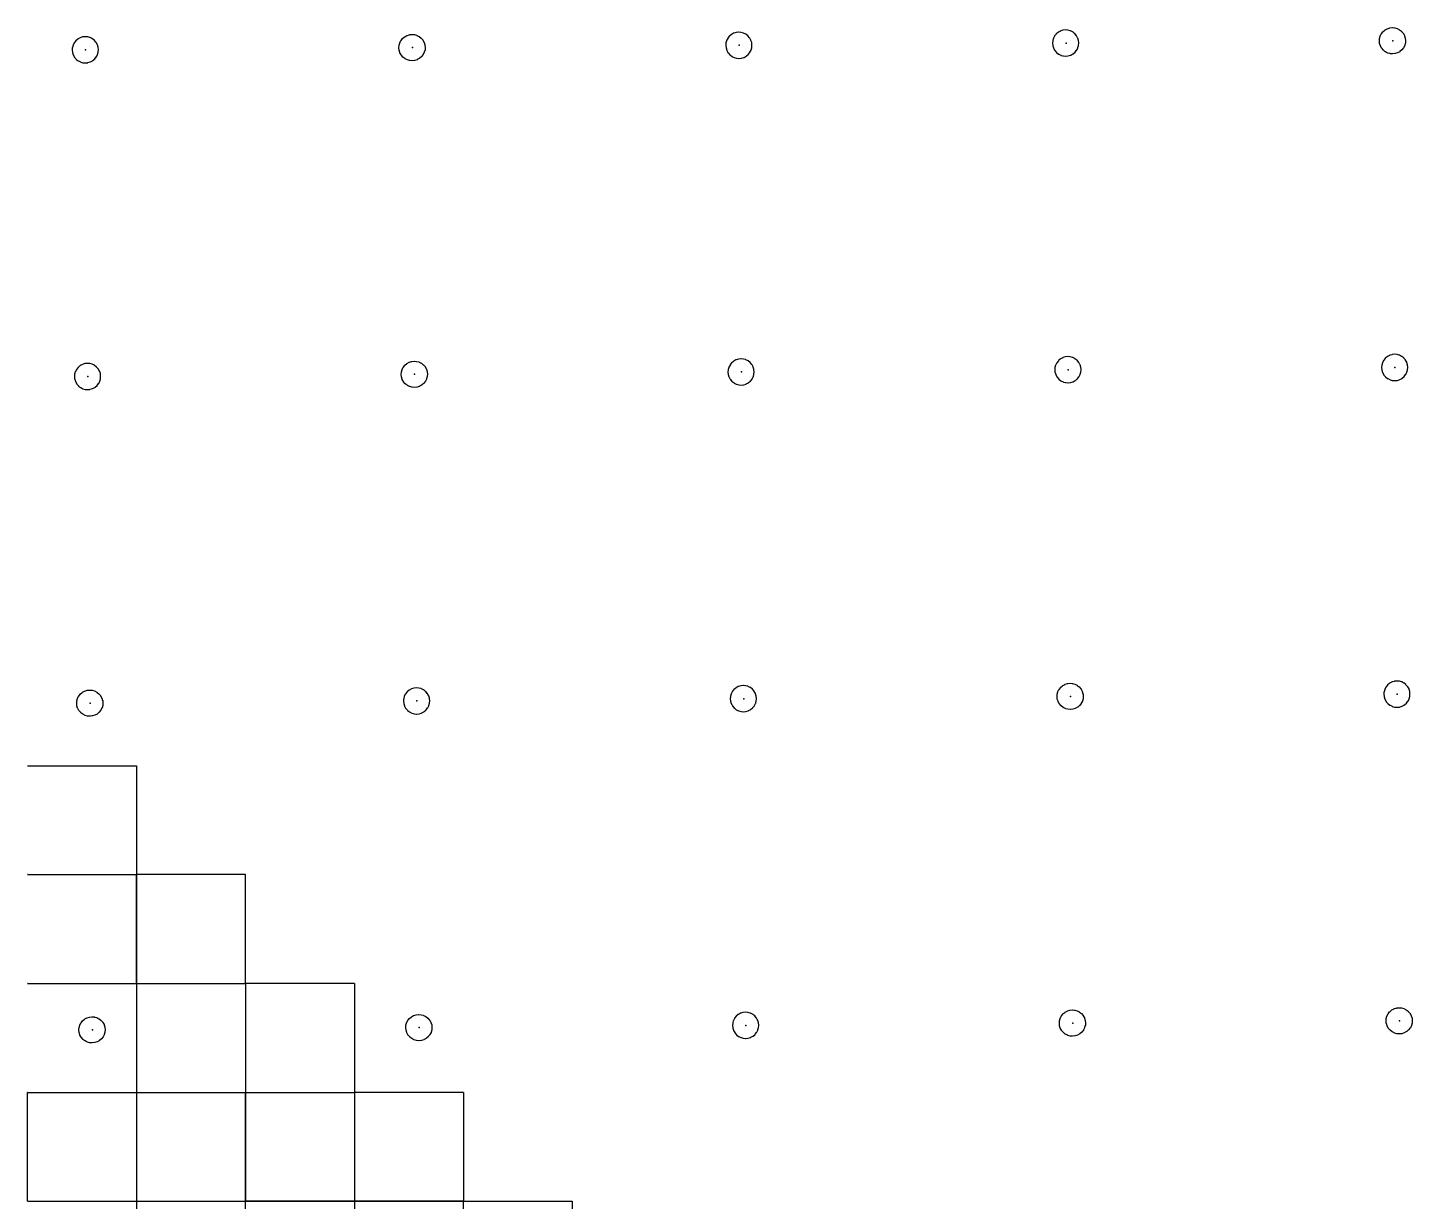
# Model space of a CAD drawing. Header units: metres. Extents: x 0 to 398, y -24 to 612.
# Drawn here: x 225 to 339.4, y 396 to 493 of the extents above; entities that cross this region are included whole.
import ezdxf

# ---------------------------------------------------------------- set-up
doc = ezdxf.new("R2010")
doc.units = ezdxf.units.M
doc.layers.add('LAYER_01_CUT', color=7, linetype='Continuous')
doc.layers.add('LAYER_04_GRID', color=7, linetype='Continuous')

msp = doc.modelspace()

# ---------------------------------------------------------------- linework, layer by layer
at = {"layer": 'LAYER_01_CUT'}
for points in [[(228.69, 491.35), (228.68, 491.17), (228.68, 491.16), (228.68, 491.15), (228.7, 490.96), (228.7, 490.95), (228.7, 490.94), (228.76, 490.76), (228.76, 490.75), (228.77, 490.74), (228.86, 490.56), (228.87, 490.56), (228.88, 490.54), (229.01, 490.39), (229.01, 490.38), (229.17, 490.26), (229.18, 490.25), (229.19, 490.25), (229.37, 490.16), (229.37, 490.16), (229.38, 490.15), (229.57, 490.1), (229.57, 490.1), (229.58, 490.1), (229.76, 490.08), (229.77, 490.08), (229.78, 490.08), (229.97, 490.1), (229.98, 490.11), (229.98, 490.11), (230.17, 490.16), (230.18, 490.17), (230.19, 490.17), (230.36, 490.27), (230.37, 490.27), (230.38, 490.28), (230.54, 490.41), (230.55, 490.42), (230.67, 490.58), (230.68, 490.59), (230.68, 490.6), (230.77, 490.77), (230.77, 490.78), (230.78, 490.79), (230.83, 490.97), (230.83, 490.98), (230.83, 490.99), (230.84, 491.17), (230.84, 491.17), (230.84, 491.18), (230.82, 491.37), (230.82, 491.38), (230.82, 491.39), (230.76, 491.58), (230.76, 491.59), (230.76, 491.59), (230.66, 491.77), (230.66, 491.78), (230.64, 491.79), (230.51, 491.95), (230.51, 491.95), (230.35, 492.08), (230.34, 492.08), (230.33, 492.09), (230.16, 492.18), (230.15, 492.18), (230.14, 492.18), (229.96, 492.23), (229.95, 492.23), (229.94, 492.24), (229.76, 492.25), (229.75, 492.25), (229.74, 492.25), (229.55, 492.23), (229.55, 492.23), (229.54, 492.23), (229.35, 492.17), (229.34, 492.17), (229.33, 492.16), (229.16, 492.07), (229.15, 492.06), (229.14, 492.05), (228.98, 491.92), (228.98, 491.91), (228.85, 491.75), (228.85, 491.75), (228.84, 491.74), (228.75, 491.56), (228.75, 491.55), (228.75, 491.55), (228.7, 491.36), (228.69, 491.35), (228.69, 491.35)], [(255.76, 490.93), (255.76, 490.93), (255.76, 490.94), (255.7, 491.13), (255.7, 491.14), (255.7, 491.15), (255.68, 491.34), (255.68, 491.35), (255.68, 491.35), (255.69, 491.53), (255.69, 491.54), (255.69, 491.55), (255.75, 491.73), (255.75, 491.74), (255.75, 491.75), (255.84, 491.93), (255.84, 491.93), (255.85, 491.94), (255.97, 492.1), (255.98, 492.11), (256.14, 492.24), (256.15, 492.25), (256.16, 492.25), (256.33, 492.35), (256.34, 492.35), (256.35, 492.36), (256.54, 492.41), (256.55, 492.42), (256.55, 492.42), (256.74, 492.44), (256.75, 492.44), (256.76, 492.44), (256.94, 492.42), (256.95, 492.42), (256.96, 492.42), (257.14, 492.37), (257.15, 492.37), (257.15, 492.36), (257.33, 492.27), (257.34, 492.27), (257.35, 492.26), (257.51, 492.14), (257.51, 492.13), (257.64, 491.98), (257.65, 491.96), (257.66, 491.96), (257.76, 491.78), (257.76, 491.77), (257.76, 491.76), (257.82, 491.58), (257.82, 491.57), (257.82, 491.56), (257.84, 491.37), (257.84, 491.36), (257.84, 491.35), (257.83, 491.17), (257.83, 491.17), (257.83, 491.16), (257.77, 490.97), (257.77, 490.97), (257.77, 490.96), (257.68, 490.78), (257.68, 490.77), (257.67, 490.77), (257.55, 490.61), (257.54, 490.6), (257.38, 490.47), (257.37, 490.46), (257.36, 490.45), (257.19, 490.36), (257.18, 490.35), (257.17, 490.35), (256.98, 490.29), (256.97, 490.29), (256.97, 490.29), (256.78, 490.27), (256.77, 490.27), (256.76, 490.27), (256.58, 490.29), (256.57, 490.29), (256.56, 490.29), (256.38, 490.34), (256.37, 490.34), (256.37, 490.34), (256.19, 490.43), (256.18, 490.44), (256.17, 490.44), (256.01, 490.57), (256.01, 490.57), (255.88, 490.73), (255.87, 490.74), (255.86, 490.75), (255.76, 490.93)], [(282.76, 491.13), (282.76, 491.12), (282.76, 491.11), (282.86, 490.94), (282.86, 490.93), (282.88, 490.92), (283.01, 490.76), (283.01, 490.75), (283.17, 490.63), (283.18, 490.62), (283.19, 490.62), (283.36, 490.53), (283.37, 490.53), (283.38, 490.53), (283.56, 490.47), (283.57, 490.47), (283.58, 490.47), (283.76, 490.46), (283.77, 490.46), (283.78, 490.46), (283.97, 490.48), (283.97, 490.48), (283.98, 490.48), (284.17, 490.54), (284.18, 490.54), (284.19, 490.54), (284.36, 490.64), (284.37, 490.65), (284.38, 490.66), (284.54, 490.79), (284.54, 490.79), (284.67, 490.95), (284.67, 490.96), (284.68, 490.97), (284.77, 491.15), (284.77, 491.15), (284.77, 491.16), (284.82, 491.34), (284.83, 491.35), (284.83, 491.36), (284.84, 491.54), (284.84, 491.55), (284.84, 491.56), (284.82, 491.75), (284.82, 491.75), (284.82, 491.76), (284.76, 491.95), (284.76, 491.96), (284.75, 491.97), (284.66, 492.14), (284.65, 492.15), (284.64, 492.16), (284.51, 492.32), (284.51, 492.32), (284.35, 492.45), (284.34, 492.46), (284.33, 492.46), (284.15, 492.55), (284.15, 492.55), (284.14, 492.55), (283.95, 492.61), (283.95, 492.61), (283.94, 492.61), (283.76, 492.62), (283.75, 492.62), (283.74, 492.62), (283.55, 492.6), (283.55, 492.6), (283.54, 492.6), (283.35, 492.54), (283.34, 492.54), (283.33, 492.54), (283.16, 492.44), (283.15, 492.43), (283.14, 492.42), (282.98, 492.29), (282.97, 492.29), (282.85, 492.13), (282.84, 492.12), (282.84, 492.11), (282.75, 491.93), (282.75, 491.93), (282.74, 491.92), (282.69, 491.74), (282.69, 491.73), (282.69, 491.72), (282.68, 491.54), (282.68, 491.53), (282.68, 491.52), (282.7, 491.33), (282.7, 491.33), (282.7, 491.32), (282.76, 491.13)], [(311.38, 490.84), (311.54, 490.97), (311.54, 490.98), (311.67, 491.14), (311.67, 491.15), (311.68, 491.15), (311.77, 491.33), (311.77, 491.34), (311.77, 491.35), (311.82, 491.53), (311.83, 491.54), (311.83, 491.55), (311.84, 491.73), (311.84, 491.73), (311.84, 491.74), (311.82, 491.93), (311.82, 491.94), (311.82, 491.95), (311.76, 492.14), (311.76, 492.14), (311.75, 492.15), (311.66, 492.33), (311.65, 492.34), (311.64, 492.35), (311.51, 492.51), (311.5, 492.51), (311.35, 492.64), (311.34, 492.64), (311.33, 492.65), (311.15, 492.73), (311.15, 492.74), (311.14, 492.74), (310.95, 492.79), (310.95, 492.79), (310.94, 492.79), (310.76, 492.81), (310.75, 492.81), (310.74, 492.81), (310.55, 492.79), (310.54, 492.79), (310.54, 492.79), (310.35, 492.73), (310.34, 492.73), (310.33, 492.72), (310.16, 492.63), (310.15, 492.62), (310.13, 492.61), (309.98, 492.48), (309.97, 492.47), (309.85, 492.31), (309.84, 492.31), (309.84, 492.3), (309.75, 492.12), (309.75, 492.11), (309.74, 492.11), (309.69, 491.92), (309.69, 491.91), (309.69, 491.91), (309.68, 491.73), (309.68, 491.72), (309.68, 491.71), (309.7, 491.52), (309.7, 491.51), (309.7, 491.5), (309.76, 491.32), (309.76, 491.31), (309.76, 491.3), (309.86, 491.12), (309.86, 491.12), (309.88, 491.1), (310.01, 490.95), (310.01, 490.94), (310.17, 490.82), (310.18, 490.81), (310.19, 490.81), (310.36, 490.72), (310.37, 490.71), (310.38, 490.71), (310.56, 490.66), (310.57, 490.66), (310.58, 490.66), (310.76, 490.64), (310.77, 490.64), (310.77, 490.64), (310.96, 490.66), (310.97, 490.66), (310.98, 490.67), (311.17, 490.72), (311.18, 490.73), (311.19, 490.73), (311.36, 490.83), (311.37, 490.83), (311.38, 490.84)], [(337.54, 492.97), (337.55, 492.98), (337.74, 493), (337.75, 493), (337.76, 493), (337.94, 492.98), (337.95, 492.98), (337.95, 492.98), (338.14, 492.93), (338.14, 492.92), (338.15, 492.92), (338.33, 492.83), (338.34, 492.83), (338.34, 492.82), (338.5, 492.7), (338.51, 492.69), (338.64, 492.54), (338.65, 492.52), (338.66, 492.52), (338.75, 492.34), (338.76, 492.33), (338.76, 492.32), (338.82, 492.14), (338.82, 492.13), (338.82, 492.12), (338.84, 491.93), (338.84, 491.92), (338.84, 491.91), (338.83, 491.73), (338.83, 491.73), (338.82, 491.72), (338.77, 491.53), (338.77, 491.53), (338.77, 491.52), (338.68, 491.34), (338.67, 491.33), (338.67, 491.33), (338.54, 491.17), (338.54, 491.16), (338.38, 491.03), (338.37, 491.02), (338.36, 491.01), (338.18, 490.92), (338.18, 490.91), (338.17, 490.91), (337.98, 490.85), (337.97, 490.85), (337.96, 490.85), (337.77, 490.83), (337.77, 490.83), (337.76, 490.83), (337.58, 490.84), (337.57, 490.85), (337.56, 490.85), (337.38, 490.9), (337.37, 490.9), (337.36, 490.9), (337.19, 490.99), (337.18, 491), (337.17, 491), (337.01, 491.13), (337.01, 491.13), (336.87, 491.29), (336.86, 491.3), (336.86, 491.31), (336.76, 491.49), (336.76, 491.49), (336.76, 491.5), (336.7, 491.69), (336.7, 491.7), (336.69, 491.71), (336.68, 491.9), (336.67, 491.91), (336.68, 491.91), (336.69, 492.09), (336.69, 492.1), (336.69, 492.11), (336.74, 492.29), (336.75, 492.3), (336.75, 492.31), (336.84, 492.48), (336.84, 492.49), (336.85, 492.5), (336.97, 492.66), (336.98, 492.67), (337.13, 492.8), (337.15, 492.81), (337.16, 492.81), (337.33, 492.91), (337.34, 492.91), (337.35, 492.91), (337.54, 492.97), (337.54, 492.97)], [(284.55, 463.64), (284.56, 463.65), (284.57, 463.66), (284.73, 463.79), (284.73, 463.79), (284.86, 463.95), (284.86, 463.96), (284.87, 463.97), (284.95, 464.15), (284.96, 464.15), (284.96, 464.16), (285.01, 464.35), (285.01, 464.35), (285.01, 464.36), (285.03, 464.54), (285.03, 464.55), (285.03, 464.56), (285.01, 464.75), (285.01, 464.75), (285.01, 464.76), (284.95, 464.95), (284.95, 464.96), (284.94, 464.97), (284.85, 465.14), (284.84, 465.15), (284.83, 465.16), (284.7, 465.32), (284.69, 465.33), (284.53, 465.45), (284.53, 465.46), (284.52, 465.46), (284.34, 465.55), (284.33, 465.55), (284.32, 465.56), (284.14, 465.61), (284.13, 465.61), (284.13, 465.61), (283.95, 465.62), (283.94, 465.62), (283.93, 465.62), (283.74, 465.6), (283.73, 465.6), (283.72, 465.6), (283.54, 465.54), (283.53, 465.54), (283.52, 465.54), (283.34, 465.44), (283.34, 465.44), (283.32, 465.42), (283.17, 465.29), (283.16, 465.29), (283.04, 465.13), (283.03, 465.12), (283.03, 465.11), (282.94, 464.94), (282.93, 464.93), (282.93, 464.92), (282.88, 464.74), (282.88, 464.73), (282.88, 464.72), (282.86, 464.54), (282.86, 464.53), (282.86, 464.52), (282.88, 464.33), (282.88, 464.33), (282.89, 464.32), (282.94, 464.13), (282.95, 464.12), (282.95, 464.11), (283.05, 463.94), (283.05, 463.93), (283.06, 463.92), (283.19, 463.76), (283.2, 463.76), (283.36, 463.63), (283.37, 463.63), (283.37, 463.62), (283.55, 463.53), (283.56, 463.53), (283.57, 463.53), (283.75, 463.48), (283.76, 463.47), (283.77, 463.47), (283.95, 463.46), (283.95, 463.46), (283.96, 463.46), (284.15, 463.48), (284.16, 463.48), (284.17, 463.48), (284.36, 463.54), (284.36, 463.54), (284.37, 463.55), (284.55, 463.64)], [(312.01, 464.94), (312.01, 464.95), (311.95, 465.14), (311.94, 465.15), (311.94, 465.15), (311.85, 465.33), (311.84, 465.34), (311.83, 465.35), (311.7, 465.51), (311.69, 465.51), (311.53, 465.64), (311.53, 465.64), (311.52, 465.65), (311.34, 465.74), (311.33, 465.74), (311.32, 465.74), (311.14, 465.79), (311.13, 465.79), (311.13, 465.8), (310.95, 465.81), (310.94, 465.81), (310.93, 465.81), (310.74, 465.79), (310.73, 465.79), (310.72, 465.79), (310.54, 465.73), (310.53, 465.73), (310.52, 465.72), (310.34, 465.63), (310.34, 465.62), (310.32, 465.61), (310.17, 465.48), (310.16, 465.47), (310.04, 465.31), (310.03, 465.31), (310.03, 465.3), (309.94, 465.12), (309.93, 465.11), (309.93, 465.11), (309.88, 464.92), (309.88, 464.91), (309.88, 464.91), (309.86, 464.73), (309.86, 464.72), (309.86, 464.71), (309.88, 464.52), (309.88, 464.51), (309.89, 464.5), (309.94, 464.32), (309.95, 464.31), (309.95, 464.3), (310.05, 464.12), (310.05, 464.12), (310.06, 464.1), (310.19, 463.95), (310.2, 463.94), (310.36, 463.82), (310.37, 463.81), (310.37, 463.81), (310.55, 463.72), (310.56, 463.72), (310.57, 463.71), (310.75, 463.66), (310.76, 463.66), (310.77, 463.66), (310.95, 463.64), (310.95, 463.64), (310.96, 463.64), (311.15, 463.66), (311.16, 463.67), (311.17, 463.67), (311.36, 463.72), (311.36, 463.73), (311.37, 463.73), (311.55, 463.83), (311.56, 463.83), (311.57, 463.84), (311.72, 463.97), (311.73, 463.98), (311.86, 464.14), (311.86, 464.15), (311.87, 464.16), (311.95, 464.33), (311.96, 464.34), (311.96, 464.35), (312.01, 464.53), (312.01, 464.54), (312.01, 464.55), (312.03, 464.73), (312.03, 464.73), (312.03, 464.74), (312.01, 464.93), (312.01, 464.94)], [(338.96, 464.53), (339.01, 464.72), (339.01, 464.73), (339.01, 464.73), (339.03, 464.91), (339.03, 464.92), (339.03, 464.93), (339.01, 465.12), (339.01, 465.13), (339, 465.14), (338.95, 465.32), (338.94, 465.33), (338.94, 465.34), (338.84, 465.52), (338.84, 465.52), (338.83, 465.54), (338.7, 465.69), (338.69, 465.7), (338.53, 465.82), (338.52, 465.83), (338.52, 465.83), (338.34, 465.92), (338.33, 465.93), (338.32, 465.93), (338.14, 465.98), (338.13, 465.98), (338.12, 465.98), (337.94, 466), (337.94, 466), (337.93, 466), (337.74, 465.98), (337.73, 465.98), (337.72, 465.97), (337.53, 465.92), (337.53, 465.91), (337.52, 465.91), (337.34, 465.81), (337.33, 465.81), (337.32, 465.8), (337.17, 465.67), (337.16, 465.66), (337.03, 465.5), (337.03, 465.49), (337.03, 465.49), (336.94, 465.31), (336.93, 465.3), (336.93, 465.29), (336.88, 465.11), (336.88, 465.1), (336.88, 465.09), (336.86, 464.91), (336.86, 464.91), (336.86, 464.9), (336.88, 464.71), (336.88, 464.7), (336.88, 464.69), (336.94, 464.5), (336.95, 464.49), (336.95, 464.49), (337.05, 464.31), (337.05, 464.3), (337.06, 464.29), (337.19, 464.13), (337.2, 464.13), (337.36, 464), (337.37, 464), (337.37, 463.99), (337.55, 463.91), (337.56, 463.9), (337.57, 463.9), (337.75, 463.85), (337.76, 463.85), (337.77, 463.85), (337.94, 463.83), (337.95, 463.83), (337.96, 463.83), (338.15, 463.85), (338.16, 463.85), (338.17, 463.85), (338.36, 463.91), (338.36, 463.91), (338.37, 463.92), (338.55, 464.01), (338.56, 464.02), (338.57, 464.03), (338.72, 464.16), (338.73, 464.17), (338.85, 464.33), (338.86, 464.33), (338.86, 464.34), (338.95, 464.52), (338.96, 464.53), (338.96, 464.53)], [(229.06, 463.54), (229.19, 463.39), (229.2, 463.38), (229.36, 463.26), (229.37, 463.25), (229.38, 463.25), (229.55, 463.16), (229.56, 463.16), (229.57, 463.15), (229.75, 463.1), (229.76, 463.1), (229.77, 463.1), (229.95, 463.08), (229.95, 463.08), (229.96, 463.08), (230.15, 463.1), (230.16, 463.11), (230.17, 463.11), (230.36, 463.17), (230.37, 463.17), (230.37, 463.17), (230.55, 463.27), (230.56, 463.27), (230.57, 463.28), (230.73, 463.42), (230.73, 463.42), (230.86, 463.58), (230.86, 463.59), (230.87, 463.6), (230.96, 463.77), (230.96, 463.78), (230.96, 463.79), (231.01, 463.97), (231.01, 463.98), (231.02, 463.99), (231.03, 464.17), (231.03, 464.18), (231.03, 464.18), (231.01, 464.37), (231.01, 464.38), (231.01, 464.39), (230.95, 464.58), (230.95, 464.59), (230.94, 464.59), (230.85, 464.77), (230.84, 464.78), (230.83, 464.79), (230.7, 464.95), (230.69, 464.95), (230.53, 465.08), (230.53, 465.08), (230.52, 465.09), (230.34, 465.18), (230.33, 465.18), (230.33, 465.18), (230.14, 465.23), (230.13, 465.23), (230.13, 465.24), (229.95, 465.25), (229.94, 465.25), (229.93, 465.25), (229.74, 465.23), (229.73, 465.23), (229.72, 465.23), (229.54, 465.17), (229.53, 465.17), (229.52, 465.16), (229.34, 465.07), (229.34, 465.06), (229.32, 465.05), (229.17, 464.92), (229.16, 464.91), (229.04, 464.75), (229.03, 464.75), (229.03, 464.74), (228.94, 464.56), (228.94, 464.55), (228.93, 464.55), (228.88, 464.36), (228.88, 464.35), (228.88, 464.35), (228.86, 464.17), (228.86, 464.16), (228.86, 464.15), (228.88, 463.96), (228.89, 463.95), (228.89, 463.95), (228.94, 463.76), (228.95, 463.75), (228.95, 463.74), (229.05, 463.56), (229.05, 463.56), (229.06, 463.54)], [(255.95, 463.93), (255.95, 463.94), (255.94, 463.94), (255.89, 464.13), (255.88, 464.14), (255.88, 464.15), (255.86, 464.34), (255.86, 464.35), (255.86, 464.35), (255.88, 464.53), (255.88, 464.54), (255.88, 464.55), (255.93, 464.73), (255.94, 464.74), (255.94, 464.75), (256.03, 464.93), (256.03, 464.93), (256.04, 464.94), (256.16, 465.1), (256.17, 465.11), (256.32, 465.24), (256.34, 465.25), (256.34, 465.25), (256.52, 465.35), (256.53, 465.35), (256.54, 465.36), (256.72, 465.41), (256.73, 465.42), (256.74, 465.42), (256.93, 465.44), (256.94, 465.44), (256.95, 465.44), (257.13, 465.42), (257.13, 465.42), (257.14, 465.42), (257.33, 465.37), (257.33, 465.37), (257.34, 465.36), (257.52, 465.27), (257.53, 465.27), (257.53, 465.26), (257.69, 465.14), (257.7, 465.13), (257.83, 464.98), (257.84, 464.96), (257.85, 464.96), (257.94, 464.78), (257.95, 464.77), (257.95, 464.76), (258.01, 464.58), (258.01, 464.57), (258.01, 464.56), (258.03, 464.37), (258.03, 464.36), (258.03, 464.35), (258.02, 464.17), (258.01, 464.17), (258.01, 464.16), (257.96, 463.98), (257.96, 463.97), (257.96, 463.96), (257.87, 463.78), (257.86, 463.77), (257.86, 463.77), (257.73, 463.61), (257.73, 463.6), (257.57, 463.47), (257.56, 463.46), (257.55, 463.45), (257.37, 463.36), (257.37, 463.35), (257.36, 463.35), (257.17, 463.29), (257.16, 463.29), (257.15, 463.29), (256.96, 463.27), (256.95, 463.27), (256.95, 463.27), (256.77, 463.29), (256.76, 463.29), (256.75, 463.29), (256.57, 463.34), (256.56, 463.34), (256.55, 463.35), (256.37, 463.43), (256.37, 463.44), (256.36, 463.44), (256.2, 463.57), (256.19, 463.57), (256.06, 463.73), (256.05, 463.74), (256.05, 463.75), (255.95, 463.93)], [(229.91, 438.23), (229.92, 438.23), (229.93, 438.23), (230.12, 438.25), (230.13, 438.25), (230.13, 438.25), (230.31, 438.24), (230.32, 438.24), (230.33, 438.23), (230.51, 438.18), (230.52, 438.18), (230.53, 438.18), (230.71, 438.09), (230.71, 438.08), (230.72, 438.08), (230.88, 437.95), (230.89, 437.95), (231.02, 437.79), (231.03, 437.78), (231.03, 437.77), (231.13, 437.59), (231.13, 437.59), (231.14, 437.58), (231.19, 437.39), (231.2, 437.38), (231.2, 437.37), (231.22, 437.18), (231.22, 437.18), (231.22, 437.17), (231.2, 436.99), (231.2, 436.98), (231.2, 436.97), (231.15, 436.79), (231.15, 436.78), (231.14, 436.77), (231.05, 436.6), (231.05, 436.59), (231.04, 436.58), (230.92, 436.42), (230.91, 436.42), (230.76, 436.28), (230.74, 436.27), (230.74, 436.27), (230.56, 436.17), (230.55, 436.17), (230.54, 436.17), (230.36, 436.11), (230.35, 436.11), (230.34, 436.11), (230.15, 436.09), (230.14, 436.08), (230.13, 436.09), (229.95, 436.1), (229.95, 436.1), (229.94, 436.1), (229.75, 436.15), (229.75, 436.16), (229.74, 436.16), (229.56, 436.25), (229.55, 436.25), (229.55, 436.26), (229.39, 436.38), (229.38, 436.39), (229.25, 436.54), (229.24, 436.56), (229.23, 436.57), (229.14, 436.74), (229.13, 436.75), (229.13, 436.76), (229.07, 436.95), (229.07, 436.95), (229.07, 436.96), (229.05, 437.15), (229.05, 437.16), (229.05, 437.17), (229.07, 437.35), (229.07, 437.36), (229.07, 437.36), (229.12, 437.55), (229.12, 437.56), (229.13, 437.56), (229.21, 437.74), (229.22, 437.75), (229.22, 437.75), (229.35, 437.91), (229.35, 437.92), (229.51, 438.05), (229.52, 438.06), (229.53, 438.07), (229.71, 438.16), (229.72, 438.17), (229.72, 438.17), (229.91, 438.23)], [(256.22, 437.94), (256.22, 437.93), (256.21, 437.93), (256.12, 437.75), (256.12, 437.74), (256.12, 437.73), (256.07, 437.55), (256.07, 437.54), (256.06, 437.53), (256.05, 437.35), (256.05, 437.35), (256.05, 437.34), (256.07, 437.15), (256.07, 437.14), (256.07, 437.13), (256.13, 436.94), (256.13, 436.94), (256.14, 436.93), (256.23, 436.75), (256.24, 436.74), (256.25, 436.73), (256.38, 436.58), (256.39, 436.57), (256.55, 436.44), (256.55, 436.44), (256.56, 436.44), (256.74, 436.35), (256.75, 436.34), (256.75, 436.34), (256.94, 436.29), (256.95, 436.29), (256.95, 436.29), (257.13, 436.27), (257.14, 436.27), (257.15, 436.27), (257.34, 436.29), (257.35, 436.29), (257.36, 436.29), (257.54, 436.35), (257.55, 436.36), (257.56, 436.36), (257.74, 436.46), (257.74, 436.46), (257.76, 436.47), (257.91, 436.6), (257.92, 436.61), (258.04, 436.77), (258.05, 436.78), (258.05, 436.78), (258.14, 436.96), (258.14, 436.97), (258.15, 436.98), (258.2, 437.16), (258.2, 437.17), (258.2, 437.18), (258.22, 437.35), (258.22, 437.36), (258.22, 437.37), (258.2, 437.56), (258.19, 437.57), (258.19, 437.58), (258.14, 437.77), (258.13, 437.77), (258.13, 437.78), (258.03, 437.96), (258.03, 437.97), (258.02, 437.98), (257.89, 438.13), (257.88, 438.14), (257.72, 438.27), (257.71, 438.27), (257.7, 438.27), (257.53, 438.36), (257.52, 438.37), (257.51, 438.37), (257.33, 438.42), (257.32, 438.42), (257.31, 438.42), (257.13, 438.44), (257.13, 438.44), (257.12, 438.44), (256.93, 438.42), (256.92, 438.42), (256.91, 438.41), (256.72, 438.36), (256.71, 438.35), (256.71, 438.35), (256.53, 438.25), (256.52, 438.25), (256.51, 438.24), (256.35, 438.11), (256.35, 438.1), (256.22, 437.94)], [(285.19, 437.76), (285.19, 437.76), (285.13, 437.95), (285.13, 437.96), (285.13, 437.97), (285.03, 438.14), (285.03, 438.15), (285.02, 438.17), (284.88, 438.32), (284.88, 438.33), (284.72, 438.45), (284.71, 438.46), (284.7, 438.46), (284.53, 438.55), (284.52, 438.55), (284.51, 438.56), (284.33, 438.61), (284.32, 438.61), (284.31, 438.61), (284.13, 438.62), (284.12, 438.62), (284.12, 438.62), (283.93, 438.6), (283.92, 438.6), (283.91, 438.6), (283.72, 438.54), (283.71, 438.54), (283.71, 438.54), (283.53, 438.44), (283.52, 438.44), (283.51, 438.42), (283.35, 438.29), (283.35, 438.29), (283.22, 438.13), (283.22, 438.12), (283.21, 438.11), (283.12, 437.94), (283.12, 437.93), (283.12, 437.92), (283.07, 437.74), (283.07, 437.73), (283.06, 437.72), (283.05, 437.54), (283.05, 437.53), (283.05, 437.53), (283.07, 437.34), (283.07, 437.33), (283.07, 437.32), (283.13, 437.13), (283.13, 437.12), (283.14, 437.11), (283.23, 436.94), (283.24, 436.93), (283.25, 436.92), (283.38, 436.76), (283.39, 436.76), (283.55, 436.63), (283.55, 436.63), (283.56, 436.62), (283.74, 436.53), (283.75, 436.53), (283.75, 436.53), (283.94, 436.48), (283.95, 436.47), (283.95, 436.47), (284.13, 436.46), (284.14, 436.46), (284.15, 436.46), (284.34, 436.48), (284.35, 436.48), (284.35, 436.48), (284.54, 436.54), (284.55, 436.54), (284.56, 436.55), (284.74, 436.64), (284.74, 436.65), (284.76, 436.66), (284.91, 436.79), (284.92, 436.8), (285.04, 436.95), (285.05, 436.96), (285.05, 436.97), (285.14, 437.15), (285.14, 437.15), (285.15, 437.16), (285.2, 437.35), (285.2, 437.35), (285.2, 437.36), (285.22, 437.54), (285.22, 437.55), (285.22, 437.56), (285.2, 437.75), (285.19, 437.76)], [(311.88, 438.51), (312.02, 438.35), (312.03, 438.34), (312.03, 438.33), (312.13, 438.15), (312.13, 438.15), (312.13, 438.14), (312.19, 437.95), (312.19, 437.94), (312.2, 437.93), (312.21, 437.74), (312.22, 437.74), (312.22, 437.73), (312.2, 437.55), (312.2, 437.54), (312.2, 437.53), (312.15, 437.35), (312.14, 437.34), (312.14, 437.33), (312.05, 437.16), (312.05, 437.15), (312.04, 437.14), (311.92, 436.98), (311.91, 436.98), (311.76, 436.84), (311.74, 436.83), (311.74, 436.83), (311.56, 436.73), (311.55, 436.73), (311.54, 436.73), (311.35, 436.67), (311.35, 436.67), (311.34, 436.66), (311.15, 436.64), (311.14, 436.64), (311.13, 436.64), (310.95, 436.66), (310.94, 436.66), (310.94, 436.66), (310.75, 436.71), (310.75, 436.72), (310.74, 436.72), (310.56, 436.81), (310.55, 436.81), (310.55, 436.82), (310.39, 436.94), (310.38, 436.95), (310.25, 437.1), (310.24, 437.12), (310.23, 437.12), (310.14, 437.3), (310.13, 437.31), (310.13, 437.32), (310.07, 437.51), (310.07, 437.51), (310.07, 437.52), (310.05, 437.71), (310.05, 437.72), (310.05, 437.73), (310.06, 437.91), (310.06, 437.91), (310.07, 437.92), (310.12, 438.11), (310.12, 438.11), (310.12, 438.12), (310.21, 438.3), (310.22, 438.31), (310.22, 438.31), (310.35, 438.47), (310.35, 438.48), (310.51, 438.61), (310.52, 438.62), (310.53, 438.63), (310.71, 438.72), (310.71, 438.73), (310.72, 438.73), (310.91, 438.79), (310.92, 438.79), (310.93, 438.79), (311.12, 438.81), (311.12, 438.81), (311.13, 438.81), (311.31, 438.8), (311.32, 438.79), (311.33, 438.79), (311.51, 438.74), (311.52, 438.74), (311.53, 438.74), (311.7, 438.65), (311.71, 438.64), (311.72, 438.64), (311.88, 438.51), (311.88, 438.51)], [(338.71, 438.83), (338.7, 438.83), (338.53, 438.92), (338.52, 438.93), (338.51, 438.93), (338.33, 438.98), (338.32, 438.98), (338.31, 438.98), (338.13, 439), (338.12, 439), (338.12, 439), (337.93, 438.98), (337.92, 438.98), (337.91, 438.97), (337.72, 438.92), (337.71, 438.91), (337.71, 438.91), (337.53, 438.81), (337.52, 438.81), (337.51, 438.8), (337.35, 438.67), (337.35, 438.66), (337.22, 438.5), (337.22, 438.49), (337.21, 438.49), (337.12, 438.31), (337.12, 438.3), (337.12, 438.29), (337.07, 438.11), (337.06, 438.1), (337.06, 438.09), (337.05, 437.91), (337.05, 437.91), (337.05, 437.9), (337.07, 437.71), (337.07, 437.7), (337.07, 437.69), (337.13, 437.5), (337.13, 437.5), (337.14, 437.49), (337.23, 437.31), (337.24, 437.3), (337.25, 437.29), (337.38, 437.13), (337.39, 437.13), (337.54, 437), (337.55, 437), (337.56, 436.99), (337.74, 436.91), (337.74, 436.9), (337.75, 436.9), (337.94, 436.85), (337.94, 436.85), (337.95, 436.85), (338.13, 436.83), (338.14, 436.83), (338.15, 436.83), (338.34, 436.85), (338.35, 436.85), (338.35, 436.85), (338.54, 436.91), (338.55, 436.91), (338.56, 436.92), (338.73, 437.01), (338.74, 437.02), (338.76, 437.03), (338.91, 437.16), (338.92, 437.17), (339.04, 437.33), (339.05, 437.33), (339.05, 437.34), (339.14, 437.52), (339.14, 437.53), (339.15, 437.54), (339.2, 437.72), (339.2, 437.73), (339.2, 437.73), (339.21, 437.91), (339.21, 437.92), (339.21, 437.93), (339.19, 438.12), (339.19, 438.13), (339.19, 438.14), (339.13, 438.32), (339.13, 438.33), (339.13, 438.34), (339.03, 438.52), (339.03, 438.52), (339.01, 438.54), (338.88, 438.69), (338.88, 438.7), (338.72, 438.82), (338.71, 438.83)], [(225, 432), (225.01, 432), (234, 432), (234, 431.99), (234, 423), (234, 414.01), (234, 414), (234, 405.01), (234, 405), (234, 396.01), (234, 396), (234, 387.01)], [(225.01, 423), (225, 423)], [(225, 423), (233.99, 423)], [(225.01, 423), (234, 423)], [(234, 423), (233.99, 423)], [(234, 423), (234, 422.99)], [(234, 423), (234.01, 423)], [(234, 414), (234, 422.99)], [(243, 422.99), (243, 423), (234.01, 423)], [(243, 414), (243, 422.99)], [(225.01, 414), (225, 414)], [(225, 414), (233.99, 414)], [(225.01, 414), (234, 414)], [(234, 414), (233.99, 414)], [(234, 414), (234, 413.99)], [(234, 414), (242.99, 414)], [(234, 414), (234.01, 414)], [(234, 413.99), (234, 405)], [(234.01, 414), (243, 414)], [(242.99, 414), (243, 414)], [(252, 413.99), (252, 414), (243.01, 414), (243, 414), (243, 405.01)], [(243, 414), (243, 413.99)], [(243, 413.99), (243, 405)], [(252, 413.99), (252, 405)], [(339.23, 410.33), (339.1, 410.17), (339.1, 410.16), (338.94, 410.03), (338.93, 410.02), (338.92, 410.02), (338.74, 409.92), (338.74, 409.92), (338.73, 409.91), (338.54, 409.85), (338.53, 409.85), (338.52, 409.85), (338.33, 409.83), (338.33, 409.83), (338.32, 409.83), (338.14, 409.85), (338.13, 409.85), (338.12, 409.85), (337.94, 409.9), (337.93, 409.9), (337.92, 409.91), (337.75, 410), (337.74, 410), (337.73, 410), (337.57, 410.13), (337.57, 410.14), (337.43, 410.29), (337.42, 410.3), (337.42, 410.31), (337.32, 410.49), (337.32, 410.5), (337.32, 410.5), (337.26, 410.69), (337.26, 410.7), (337.25, 410.71), (337.24, 410.9), (337.23, 410.91), (337.24, 410.91), (337.25, 411.09), (337.25, 411.1), (337.25, 411.11), (337.3, 411.29), (337.31, 411.3), (337.31, 411.31), (337.4, 411.49), (337.4, 411.49), (337.41, 411.5), (337.53, 411.66), (337.54, 411.67), (337.69, 411.8), (337.71, 411.81), (337.71, 411.81), (337.89, 411.91), (337.9, 411.91), (337.91, 411.92), (338.1, 411.97), (338.1, 411.98), (338.11, 411.98), (338.3, 412), (338.31, 412), (338.32, 412), (338.5, 411.98), (338.51, 411.98), (338.51, 411.98), (338.7, 411.93), (338.7, 411.93), (338.71, 411.92), (338.89, 411.83), (338.9, 411.83), (338.9, 411.83), (339.06, 411.7), (339.07, 411.69), (339.2, 411.54), (339.21, 411.53), (339.22, 411.52), (339.31, 411.34), (339.32, 411.33), (339.32, 411.33), (339.38, 411.14), (339.38, 411.13), (339.38, 411.12), (339.4, 410.93), (339.4, 410.92), (339.4, 410.91), (339.39, 410.74), (339.39, 410.73), (339.38, 410.72), (339.33, 410.54), (339.33, 410.53), (339.33, 410.52), (339.24, 410.34), (339.23, 410.34), (339.23, 410.33)], [(231.39, 409.99), (231.39, 409.98), (231.39, 409.97), (231.33, 409.79), (231.33, 409.78), (231.33, 409.77), (231.24, 409.6), (231.24, 409.59), (231.23, 409.58), (231.11, 409.42), (231.1, 409.42), (230.94, 409.29), (230.93, 409.27), (230.92, 409.27), (230.75, 409.17), (230.74, 409.17), (230.73, 409.17), (230.54, 409.11), (230.53, 409.11), (230.53, 409.11), (230.34, 409.09), (230.33, 409.09), (230.32, 409.09), (230.14, 409.1), (230.13, 409.1), (230.12, 409.1), (229.94, 409.15), (229.93, 409.16), (229.93, 409.16), (229.75, 409.25), (229.74, 409.25), (229.73, 409.26), (229.57, 409.38), (229.57, 409.39), (229.44, 409.54), (229.43, 409.56), (229.42, 409.57), (229.32, 409.74), (229.32, 409.75), (229.32, 409.76), (229.26, 409.95), (229.26, 409.95), (229.26, 409.96), (229.24, 410.15), (229.24, 410.16), (229.24, 410.17), (229.25, 410.35), (229.25, 410.36), (229.25, 410.36), (229.31, 410.55), (229.31, 410.56), (229.31, 410.56), (229.4, 410.74), (229.4, 410.75), (229.41, 410.76), (229.53, 410.91), (229.54, 410.92), (229.7, 411.05), (229.71, 411.06), (229.72, 411.07), (229.89, 411.16), (229.9, 411.17), (229.91, 411.17), (230.1, 411.23), (230.11, 411.23), (230.11, 411.23), (230.3, 411.25), (230.31, 411.25), (230.32, 411.25), (230.5, 411.24), (230.51, 411.24), (230.52, 411.23), (230.7, 411.18), (230.71, 411.18), (230.71, 411.18), (230.89, 411.09), (230.9, 411.08), (230.91, 411.08), (231.07, 410.95), (231.07, 410.95), (231.2, 410.79), (231.21, 410.78), (231.22, 410.77), (231.32, 410.6), (231.32, 410.59), (231.32, 410.58), (231.38, 410.39), (231.38, 410.38), (231.38, 410.37), (231.4, 410.18), (231.4, 410.18), (231.4, 410.17), (231.39, 409.99)], [(256.26, 410.15), (256.24, 410.34), (256.24, 410.35), (256.24, 410.36), (256.25, 410.53), (256.25, 410.54), (256.25, 410.55), (256.3, 410.73), (256.31, 410.74), (256.31, 410.75), (256.4, 410.93), (256.4, 410.93), (256.41, 410.94), (256.53, 411.1), (256.54, 411.11), (256.7, 411.24), (256.71, 411.25), (256.72, 411.25), (256.89, 411.35), (256.9, 411.35), (256.91, 411.36), (257.1, 411.42), (257.11, 411.42), (257.11, 411.42), (257.3, 411.44), (257.31, 411.44), (257.32, 411.44), (257.5, 411.42), (257.51, 411.42), (257.51, 411.42), (257.7, 411.37), (257.71, 411.37), (257.71, 411.36), (257.89, 411.28), (257.9, 411.27), (257.91, 411.27), (258.07, 411.14), (258.07, 411.13), (258.2, 410.98), (258.21, 410.97), (258.22, 410.96), (258.31, 410.78), (258.32, 410.77), (258.32, 410.77), (258.38, 410.58), (258.38, 410.57), (258.38, 410.56), (258.4, 410.37), (258.4, 410.36), (258.4, 410.36), (258.39, 410.18), (258.39, 410.17), (258.38, 410.16), (258.33, 409.98), (258.33, 409.97), (258.33, 409.96), (258.24, 409.78), (258.23, 409.78), (258.23, 409.77), (258.1, 409.61), (258.1, 409.6), (257.94, 409.47), (257.93, 409.46), (257.92, 409.46), (257.75, 409.36), (257.74, 409.36), (257.73, 409.35), (257.54, 409.3), (257.53, 409.29), (257.53, 409.29), (257.34, 409.27), (257.33, 409.27), (257.32, 409.27), (257.14, 409.29), (257.13, 409.29), (257.12, 409.29), (256.94, 409.34), (256.93, 409.34), (256.92, 409.35), (256.75, 409.44), (256.74, 409.44), (256.73, 409.45), (256.57, 409.57), (256.57, 409.58), (256.44, 409.73), (256.42, 409.74), (256.42, 409.75), (256.32, 409.93), (256.32, 409.94), (256.32, 409.95), (256.26, 410.13), (256.26, 410.14), (256.26, 410.15)], [(283.4, 411.11), (283.31, 410.94), (283.31, 410.93), (283.3, 410.92), (283.25, 410.74), (283.25, 410.73), (283.25, 410.72), (283.24, 410.54), (283.24, 410.53), (283.24, 410.53), (283.26, 410.34), (283.26, 410.33), (283.26, 410.32), (283.32, 410.13), (283.32, 410.12), (283.32, 410.12), (283.42, 409.94), (283.42, 409.93), (283.44, 409.92), (283.57, 409.76), (283.57, 409.76), (283.73, 409.63), (283.74, 409.63), (283.75, 409.62), (283.92, 409.53), (283.93, 409.53), (283.94, 409.53), (284.12, 409.48), (284.13, 409.47), (284.14, 409.47), (284.32, 409.46), (284.33, 409.46), (284.33, 409.46), (284.53, 409.48), (284.53, 409.48), (284.54, 409.48), (284.73, 409.54), (284.74, 409.54), (284.75, 409.55), (284.92, 409.64), (284.93, 409.65), (284.94, 409.66), (285.1, 409.79), (285.1, 409.8), (285.23, 409.96), (285.23, 409.96), (285.24, 409.97), (285.33, 410.15), (285.33, 410.16), (285.33, 410.16), (285.38, 410.35), (285.39, 410.35), (285.39, 410.36), (285.4, 410.54), (285.4, 410.55), (285.4, 410.56), (285.38, 410.75), (285.38, 410.76), (285.38, 410.76), (285.32, 410.95), (285.32, 410.96), (285.31, 410.97), (285.22, 411.14), (285.21, 411.15), (285.2, 411.17), (285.07, 411.32), (285.07, 411.33), (284.91, 411.45), (284.9, 411.46), (284.89, 411.46), (284.71, 411.55), (284.71, 411.55), (284.7, 411.56), (284.51, 411.61), (284.51, 411.61), (284.5, 411.61), (284.32, 411.62), (284.31, 411.63), (284.3, 411.62), (284.11, 411.61), (284.1, 411.6), (284.1, 411.6), (283.91, 411.54), (283.9, 411.54), (283.89, 411.54), (283.72, 411.44), (283.71, 411.44), (283.7, 411.43), (283.54, 411.29), (283.53, 411.29), (283.41, 411.13), (283.4, 411.12), (283.4, 411.11)], [(312.24, 410.16), (312.23, 410.15), (312.23, 410.14), (312.1, 409.98), (312.1, 409.98), (311.94, 409.84), (311.93, 409.83), (311.92, 409.83), (311.74, 409.73), (311.74, 409.73), (311.73, 409.73), (311.54, 409.67), (311.53, 409.67), (311.52, 409.67), (311.33, 409.65), (311.33, 409.64), (311.32, 409.65), (311.14, 409.66), (311.13, 409.66), (311.12, 409.66), (310.94, 409.71), (310.93, 409.72), (310.92, 409.72), (310.75, 409.81), (310.74, 409.81), (310.73, 409.82), (310.57, 409.94), (310.57, 409.95), (310.44, 410.1), (310.42, 410.12), (310.42, 410.13), (310.32, 410.3), (310.32, 410.31), (310.32, 410.32), (310.26, 410.51), (310.26, 410.51), (310.26, 410.52), (310.24, 410.71), (310.24, 410.72), (310.24, 410.73), (310.25, 410.91), (310.25, 410.92), (310.25, 410.92), (310.3, 411.11), (310.31, 411.12), (310.31, 411.12), (310.4, 411.3), (310.4, 411.31), (310.41, 411.32), (310.53, 411.47), (310.54, 411.48), (310.69, 411.61), (310.71, 411.62), (310.72, 411.63), (310.89, 411.72), (310.9, 411.73), (310.91, 411.73), (311.1, 411.79), (311.1, 411.79), (311.11, 411.79), (311.3, 411.81), (311.31, 411.81), (311.32, 411.81), (311.5, 411.8), (311.51, 411.8), (311.51, 411.79), (311.7, 411.74), (311.71, 411.74), (311.71, 411.74), (311.89, 411.65), (311.9, 411.64), (311.91, 411.64), (312.06, 411.51), (312.07, 411.51), (312.2, 411.35), (312.21, 411.34), (312.22, 411.33), (312.31, 411.15), (312.32, 411.15), (312.32, 411.14), (312.38, 410.95), (312.38, 410.94), (312.38, 410.93), (312.4, 410.74), (312.4, 410.74), (312.4, 410.73), (312.39, 410.55), (312.39, 410.54), (312.38, 410.53), (312.33, 410.35), (312.33, 410.34), (312.33, 410.33), (312.24, 410.16)], [(225, 396.01), (225, 405), (233.99, 405)], [(225.01, 405), (225, 405)], [(225.01, 405), (234, 405)], [(234, 405), (233.99, 405)], [(234, 404.99), (234, 405)], [(234, 405), (242.99, 405)], [(234, 405), (234.01, 405)], [(234, 404.99), (234, 396)], [(234.01, 405), (243, 405)], [(242.99, 405), (243, 405)], [(243, 405.01), (243, 405)], [(243, 396.01), (243, 405), (251.99, 405), (252, 405), (252, 396.01), (252, 396), (252, 387.01), (252, 387), (252, 378.01)], [(243.01, 405), (243, 405)], [(243, 404.99), (243, 405)], [(243, 404.99), (243, 396)], [(243.01, 405), (252, 405)], [(252, 404.99), (252, 405)], [(252, 405), (252.01, 405)], [(252, 404.99), (252, 396)], [(261, 404.99), (261, 405), (252.01, 405)], [(261, 404.99), (261, 396)], [(225.01, 396), (225, 396)], [(225, 396), (233.99, 396)], [(225.01, 396), (234, 396)], [(234, 396), (233.99, 396)], [(234, 396), (234, 395.99)], [(234, 396), (242.99, 396)], [(234, 396), (234.01, 396)], [(234.01, 396), (243, 396)], [(242.99, 396), (243, 396)], [(243, 396), (243, 396.01)], [(243, 387.01), (243, 396), (243, 395.99)], [(251.99, 396), (243, 396)], [(243.01, 396), (243, 396)], [(243.01, 396), (252, 396)], [(251.99, 396), (252, 396)], [(252, 396), (252, 395.99)], [(252, 396), (260.99, 396)], [(252, 396), (252.01, 396)], [(261, 396), (252.01, 396)], [(261, 396), (260.99, 396)], [(261, 387.01), (261, 396), (261, 395.99)], [(261, 396), (261.01, 396)], [(261.01, 396), (270, 396), (270, 395.99), (270, 387), (270, 378.01)]]:
    msp.add_lwpolyline(points, dxfattribs=at)
at = {"layer": 'LAYER_04_GRID'}
for p in [(337.79, 491.91), (229.79, 491.17), (256.79, 491.35), (283.79, 491.54), (310.79, 491.73), (283.97, 464.54), (310.97, 464.73), (337.97, 464.91), (229.97, 464.17), (256.97, 464.35), (230.16, 437.17), (257.16, 437.35), (284.16, 437.54), (311.16, 437.73), (338.16, 437.91), (311.35, 410.73), (338.34, 410.91), (230.35, 410.17), (257.35, 410.36), (284.35, 410.54)]:
    msp.add_point(p, dxfattribs=at)

doc.saveas('drawing.dxf')
